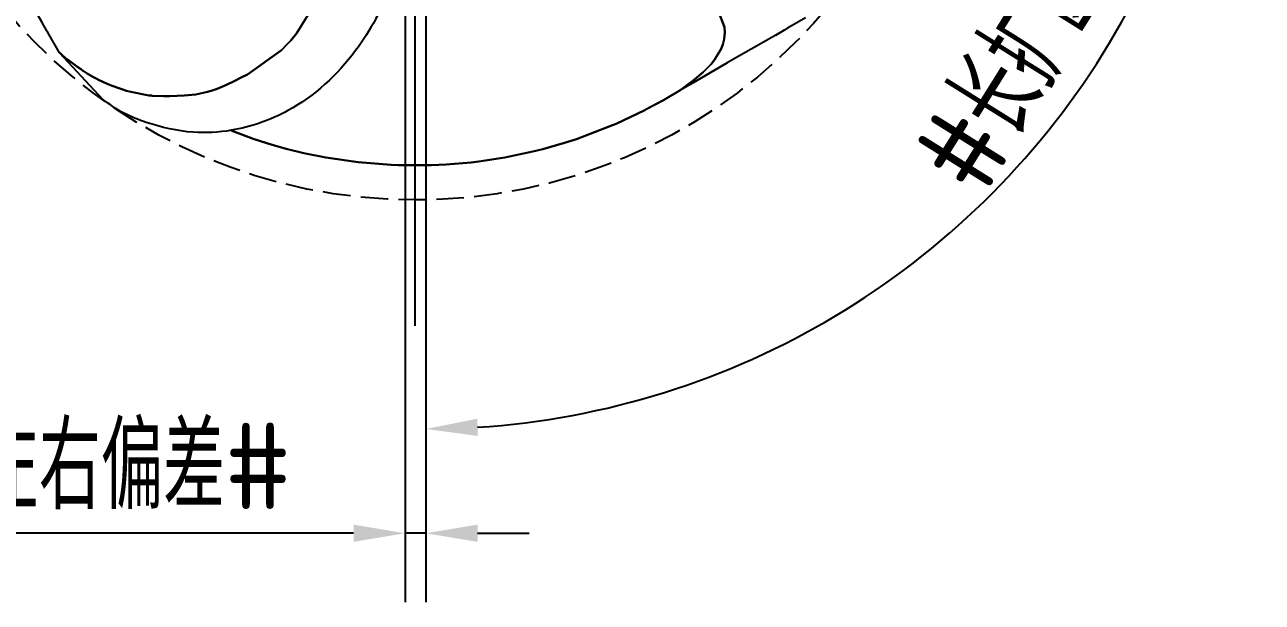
# Model space of a CAD drawing. Header units: millimetres. Extents: x 779.8 to 835.2, y 146 to 195.
# Drawn here: x 799.3 to 835.2, y 145.97 to 162.72 of the extents above; entities that cross this region are included whole.
import ezdxf

# ---------------------------------------------------------------- set-up
doc = ezdxf.new("R2010")
doc.units = ezdxf.units.MM
for name, pattern in [('ACAD_ISO04W100', [30, 24, -3, 0, -3]), ('BANKLINE1', [5.5, 4, -1.5]), ('CENTER', [50.8, 31.75, -6.35, 6.35, -6.35])]:
    doc.linetypes.add(name, pattern=pattern)
for name, color, linetype in [('中心线', 2, 'ACAD_ISO04W100'), ('标注', 7, 'Continuous'), ('虚线轮廓', 1, 'Continuous'), ('轮廓', 4, 'Continuous')]:
    doc.layers.add(name, color=color, linetype=linetype)
doc.styles.add('CFST0', font='gbenor.shx', dxfattribs={"bigfont": 'gbcbig.shx'})
doc.dimstyles.new('TYToolDesignC1-1', dxfattribs={"dimtxt": 2.5, "dimasz": 1.5, "dimexe": 2, "dimexo": 0, "dimtad": 1, "dimtoh": 1, "dimdec": 3, "dimdsep": 46, "dimtxsty": 'CFST0', "dimcen": 2.502, "dimclrd": 3, "dimclre": 3, "dimclrt": 3, "dimazin": 2, "dimtfac": 1, "dimtdec": 3, "dimtmove": 0, "dimatfit": 3, "dimfxl": 1, "dimarcsym": 0})

# ---------------------------------------------------------------- blocks, each defined once
blk = doc.blocks.new('*D8')
at = {"layer": 'Defpoints', "color": 0, "transparency": 16777216}
for p in [(813.105, 175.223), (810.935, 174.163), (810.935, 174.163), (810.935, 172.973), (825.412, 156.077)]:
    blk.add_point(p, dxfattribs=at)
at = {"layer": '标注', "color": 3, "lineweight": -2, "transparency": 16777216}
for p, q in [((813.105, 175.223), (833.547, 185.209)), ((810.935, 172.973), (810.935, 148.996))]:
    blk.add_line(p, q, dxfattribs=at)
blk.add_arc((810.935, 174.163), 23.166, 273.7105, 22.3241, dxfattribs=at)
at = {"layer": '标注', "color": 3, "transparency": 16777216}
for points in [[(832.137, 182.86), (832.593, 183.065), (831.75, 184.331)], [(812.442, 150.795), (812.426, 151.295), (810.935, 150.996)]]:
    blk.add_solid(points, dxfattribs=at)
at = {"layer": '标注', "color": 3, "transparency": 16777216, "insert": (828.924, 162.929), "char_height": 2.5, "attachment_point": 5, "rotation": 58.0173, "style": 'CFST0'}
blk.add_mtext('#长扩齿角#', dxfattribs=at)
blk = doc.blocks.new('*D9')
at = {"layer": 'Defpoints', "color": 0, "transparency": 16777216}
for p in [(810.335, 173.243), (810.935, 173.243), (810.335, 147.973)]:
    blk.add_point(p, dxfattribs=at)
at = {"layer": '标注', "color": 3, "lineweight": -2, "transparency": 16777216}
for p, q in [((810.335, 173.243), (810.335, 145.973)), ((810.935, 173.243), (810.935, 145.973)), ((808.835, 147.973), (795.68, 147.973)), ((810.935, 147.973), (810.335, 147.973)), ((812.435, 147.973), (813.935, 147.973))]:
    blk.add_line(p, q, dxfattribs=at)
at = {"layer": '标注', "color": 3, "transparency": 16777216}
for points in [[(808.835, 148.223), (808.835, 147.723), (810.335, 147.973)], [(812.435, 148.223), (812.435, 147.723), (810.935, 147.973)]]:
    blk.add_solid(points, dxfattribs=at)
at = {"layer": '标注', "color": 3, "transparency": 16777216, "insert": (801.507, 149.917), "char_height": 2.5, "attachment_point": 5, "style": 'CFST0'}
blk.add_mtext('#左右偏差#', dxfattribs=at)
blk = doc.blocks.new('*D10')
at = {"layer": 'Defpoints', "color": 0, "transparency": 16777216}
for p in [(811.475, 174.423), (809.805, 172.133), (785.192, 160.128)]:
    blk.add_point(p, dxfattribs=at)
at = {"layer": '标注', "color": 3, "lineweight": -2, "transparency": 16777216}
for p, q in [((811.475, 174.423), (782.813, 160.444)), ((809.805, 172.133), (783.394, 159.252)), ((783.953, 162.669), (783.296, 164.017)), ((784.611, 161.32), (785.192, 160.128)), ((785.85, 158.78), (786.671, 157.097)), ((786.671, 157.097), (797.7, 157.097))]:
    blk.add_line(p, q, dxfattribs=at)
at = {"layer": '标注', "color": 3, "transparency": 16777216}
for points in [[(784.178, 162.778), (783.728, 162.559), (784.611, 161.32)], [(786.074, 158.89), (785.625, 158.671), (785.192, 160.128)]]:
    blk.add_solid(points, dxfattribs=at)
at = {"layer": '标注', "color": 3, "transparency": 16777216, "insert": (792.498, 159.041), "char_height": 2.5, "attachment_point": 5, "style": 'CFST0'}
blk.add_mtext('#上下偏差#', dxfattribs=at)
blk = doc.blocks.new('*U14')
blk.add_open_spline([(-4.67, -6.973), (-4.669, -6.898), (-4.673, -6.389), (-4.713, -5.302), (-4.672, -2.77), (-4.476, -0.024), (-3.727, 2.781), (-2.67, 4.788), (-1.006, 6.321), (0.748, 6.933), (2.171, 7.014), (3.226, 6.768), (4.112, 6.426), (4.505, 6.145), (4.701, 6.004)], degree=3, knots=[0, 0, 0, 0, 0.224319, 1.527834, 3.259996, 7.825995, 9.736567, 11.931754, 14.556522, 16.297128, 17.401316, 18.788943, 19.512332, 20.233448, 20.233448, 20.233448, 20.233448])
blk = doc.blocks.new('*U13')
at = {"layer": '轮廓'}
blk.add_blockref('*U14', (425.477, 318.515), dxfattribs=at)
at = {"layer": '轮廓', "rotation": 180}
blk.add_blockref('*U14', (416.736, 305.152), dxfattribs=at)

msp = doc.modelspace()

# ---------------------------------------------------------------- linework, layer by layer
at = {"layer": '中心线', "linetype": 'CENTER', "ltscale": 0.3}
msp.add_line((810.6246, 153.984), (810.6246, 192.5015), dxfattribs=at)
at = {"layer": '虚线轮廓', "color": 7, "linetype": 'BANKLINE1', "ltscale": 0.2}
msp.add_circle((810.6246, 173.2428), 15.6063, dxfattribs=at)
at = {"layer": '轮廓'}
msp.add_line((800.307, 161.907), (801.5534, 160.5569), dxfattribs=at)
for points in [[(800.2981, 161.9178), (799.9949, 162.4402), (799.9458, 162.5281), (799.9451, 162.5312), (799.9413, 162.5335), (799.9406, 162.5366), (799.9362, 162.5419), (799.8012, 162.7798), (799.1849, 163.8544), (799.1797, 163.8628), (799.1746, 163.8712), (798.9926, 164.1879), (798.426, 165.1715), (798.4216, 165.1769), (798.4216, 165.1769), (798.4158, 165.1883), (798.4151, 165.1914), (798.379, 165.2503), (798.3577, 165.287), (798.3519, 165.2985), (798.2455, 165.4821), (798.2132, 165.5387), (798.2132, 165.5387)], [(800.3025, 161.9124), (800.3025, 161.9124), (800.3025, 161.9124), (800.3062, 161.91), (800.307, 161.907), (800.307, 161.907), (800.31, 161.9077), (800.3144, 161.9023), (800.3144, 161.9023), (800.3264, 161.8923), (800.3509, 161.8691), (800.4351, 161.7957), (800.4426, 161.791), (800.4471, 161.7856), (800.5023, 161.7407), (800.5292, 161.7213), (800.5299, 161.7183), (800.7972, 161.5174), (800.8091, 161.5073), (800.9392, 161.4157), (800.9466, 161.411), (800.9504, 161.4087), (800.9698, 161.3939), (800.9728, 161.3946), (800.9728, 161.3946), (800.9728, 161.3946), (800.9916, 161.3829), (801.112, 161.3051), (801.2715, 161.2106), (801.4065, 161.1393), (801.4177, 161.1323), (801.4327, 161.1229), (801.5587, 161.0624), (801.6834, 161.0079), (801.8321, 160.9461), (802.0796, 160.8592), (802.2489, 160.8054), (802.3792, 160.7682), (802.8951, 160.6696), (802.9737, 160.6621), (802.9971, 160.6579), (803.3269, 160.6443), (803.4003, 160.6453), (803.5086, 160.6479), (803.7184, 160.6547), (803.9183, 160.6624), (804.2558, 160.6987), (804.597, 160.7743), (804.7021, 160.8049), (804.881, 160.8622), (805.1471, 160.9717), (805.3945, 161.0929), (805.5786, 161.1834), (805.7619, 161.277), (806.7458, 161.9813), (806.924, 162.1665), (807.0119, 162.2573), (807.1852, 162.4638), (808.2155, 164.1459)], [(808.2155, 164.1459), (807.1852, 162.4638), (807.0119, 162.2573), (806.924, 162.1665), (806.7458, 161.9813), (805.7619, 161.277), (805.5786, 161.1834), (805.5412, 161.1652), (805.3945, 161.0929), (805.1471, 160.9717), (804.881, 160.8622), (804.7021, 160.8049), (804.597, 160.7743), (804.2558, 160.6987), (803.9183, 160.6624), (803.7184, 160.6547), (803.5086, 160.6479), (803.4003, 160.6453), (803.3269, 160.6443), (802.9971, 160.6579), (802.9737, 160.6621), (802.8951, 160.6696), (802.3792, 160.7682), (802.2489, 160.8054), (802.0796, 160.8592), (801.8321, 160.9461), (801.6834, 161.0079), (801.5587, 161.0624), (801.4327, 161.1229), (801.4177, 161.1323), (801.4065, 161.1393), (801.2715, 161.2106), (801.112, 161.3051), (800.9916, 161.3829), (800.9728, 161.3946), (800.9728, 161.3946), (800.9728, 161.3946), (800.9698, 161.3939), (800.9504, 161.4087), (800.9466, 161.411), (800.9392, 161.4157), (800.8091, 161.5073), (800.7972, 161.5174), (800.5299, 161.7183), (800.5292, 161.7213), (800.5023, 161.7407), (800.4471, 161.7856), (800.4426, 161.791), (800.4351, 161.7957), (800.3509, 161.8691), (800.3264, 161.8923), (800.3144, 161.9023), (800.3144, 161.9023), (800.31, 161.9077), (800.307, 161.907), (800.307, 161.907), (800.3062, 161.91), (800.3025, 161.9124), (800.3025, 161.9124)], [(819.4482, 163.0277), (819.6003, 162.6465), (819.611, 162.4888), (819.5886, 162.2947), (819.5519, 162.1485), (819.5012, 162.0215), (819.3092, 161.7018), (819.2063, 161.5788), (819.1738, 161.5392), (819.119, 161.485), (818.9764, 161.34), (818.6806, 161.0955), (818.5003, 160.961), (818.435, 160.9107), (818.4219, 160.8981), (818.3859, 160.8738), (818.3775, 160.8686), (818.3422, 160.8413), (818.3368, 160.8368), (818.3368, 160.8368), (818.3368, 160.8368), (818.3314, 160.8324), (818.3284, 160.8317)], [(818.3314, 160.8324), (818.3368, 160.8368), (818.3368, 160.8368), (818.3368, 160.8368), (818.3422, 160.8413), (818.3775, 160.8686), (818.3859, 160.8738), (818.4219, 160.8981), (818.435, 160.9107), (818.5003, 160.961), (818.6806, 161.0955), (818.9764, 161.34), (819.119, 161.485), (819.1738, 161.5392), (819.2063, 161.5788), (819.3092, 161.7018), (819.5012, 162.0215), (819.5519, 162.1485), (819.5886, 162.2947), (819.611, 162.4888), (819.6003, 162.6465), (819.4482, 163.0277)], [(821.9493, 162.9166), (821.4268, 162.6134), (821.3389, 162.5643), (821.3359, 162.5636), (821.3335, 162.5598), (821.3305, 162.5591), (821.3244, 162.5577), (821.0873, 162.4197), (820.0127, 161.8034), (820.0042, 161.7982), (819.9958, 161.7931), (819.6792, 161.6111), (818.6955, 161.0446), (818.6902, 161.0401), (818.6871, 161.0394), (818.6787, 161.0343), (818.6764, 161.0305), (818.6167, 160.9975), (818.577, 160.9755), (818.5739, 160.9748), (818.5686, 160.9704), (818.385, 160.864), (818.3284, 160.8317), (818.3284, 160.8317)], [(821.0873, 162.4197), (821.3244, 162.5577), (821.3305, 162.5591), (821.3335, 162.5598), (821.3359, 162.5636), (821.3389, 162.5643), (821.4268, 162.6134)], [(818.3284, 160.8317), (818.385, 160.864), (818.5686, 160.9704), (818.5739, 160.9748), (818.577, 160.9755), (818.6167, 160.9975), (818.6764, 161.0305), (818.6787, 161.0343), (818.6871, 161.0394), (818.6902, 161.0401), (818.6955, 161.0446), (819.6792, 161.6111)], [(805.2815, 159.6545), (805.9483, 159.4018), (806.4736, 159.2348), (806.8773, 159.1231), (807.3965, 158.9964), (808.0291, 158.8638), (808.9667, 158.728), (808.9698, 158.7287), (809.9228, 158.6509), (810.1301, 158.6411), (811.0967, 158.6433), (811.5186, 158.6607), (812.2441, 158.7225), (812.4679, 158.7517), (813.2254, 158.869), (814.0383, 159.0375), (814.3318, 159.1116), (814.9595, 159.2918), (815.3022, 159.4029), (816.3471, 159.801), (816.4547, 159.8483), (817.286, 160.242), (817.3174, 160.2588), (817.3487, 160.2757), (817.8302, 160.5342), (818.3314, 160.8324), (818.3314, 160.8324)], [(818.3284, 160.8317), (817.8302, 160.5342), (817.3174, 160.2588), (817.286, 160.242), (816.4547, 159.8483), (816.3471, 159.801), (815.3022, 159.4029), (814.9595, 159.2918), (814.3318, 159.1116), (814.0383, 159.0375), (814.0383, 159.0375), (813.2254, 158.869), (812.4679, 158.7517), (812.2441, 158.7225), (811.5186, 158.6607), (811.0967, 158.6433), (810.1301, 158.6411), (809.9228, 158.6509), (808.9698, 158.7287), (808.9667, 158.728), (808.0291, 158.8638), (807.3965, 158.9964), (806.8773, 159.1231), (806.4736, 159.2348), (805.9483, 159.4018), (805.2815, 159.6545)]]:
    msp.add_lwpolyline(points, dxfattribs=at)

# ---------------------------------------------------------------- block references
msp.add_blockref('*U13', (389.5181, -138.5906), dxfattribs=at)

# ---------------------------------------------------------------- dimensions: what is measured, and where the dimension line sits
at = {"layer": '标注'}
dim = msp.add_angular_dim_2l(base=(825.4124, 156.0774), line1=((810.9346, 174.1628), (813.1046, 175.2228)), line2=((810.9346, 174.1628), (810.9346, 172.9728)), text='#长扩齿角#', dimstyle='TYToolDesignC1-1', dxfattribs=at)
dim.commit()
dim.dimension.update_dxf_attribs({"geometry": '*D8', "text_midpoint": (828.9241, 162.9293)})
dim = msp.add_linear_dim(base=(785.1921, 160.1284), p1=(811.4746, 174.4228), p2=(809.8046, 172.1328), angle=296, text='#上下偏差#', dimstyle='TYToolDesignC1-1', dxfattribs=at)
dim.commit()
dim.dimension.update_dxf_attribs({"geometry": '*D10', "text_midpoint": (792.4979, 157.0969), "dimtype": 160})
dim = msp.add_linear_dim(base=(810.3346, 147.9728), p1=(810.9346, 173.2428), p2=(810.3346, 173.2428), text='#左右偏差#', dimstyle='TYToolDesignC1-1', dxfattribs=at)
dim.commit()
dim.dimension.update_dxf_attribs({"geometry": '*D9', "text_midpoint": (801.5074, 149.9167)})

doc.saveas('drawing.dxf')
